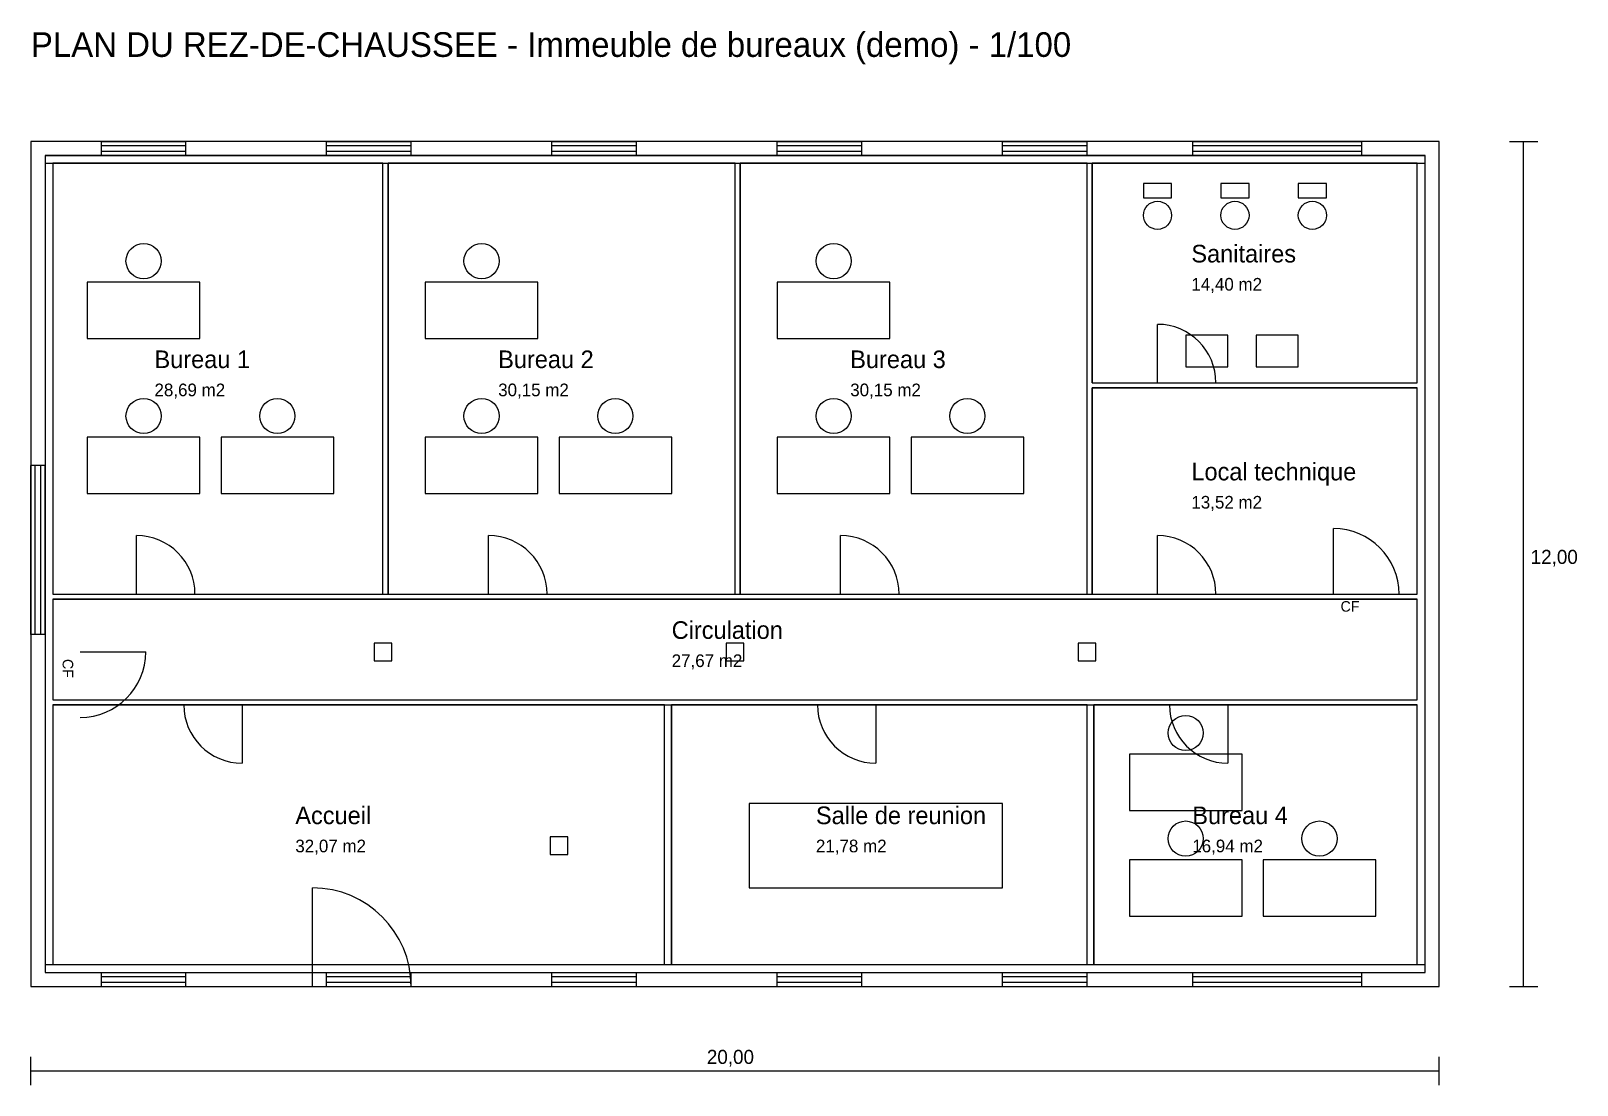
# Model space of a CAD drawing. Extents: x 0 to 21959, y -1400 to 13569.
import ezdxf

# ---------------------------------------------------------------- set-up
doc = ezdxf.new("R2010")
doc.units = 0
doc.layers.get('0').update_dxf_attribs({"linetype": 'CONTINUOUS'})
for name, color, linetype in [('A-CLOISON-72', 3, 'CONTINUOUS'), ('A-CLOISON-72-HYDRO', 5, 'CONTINUOUS'), ('A-CLOISON-98-ACOU', 4, 'CONTINUOUS'), ('A-COTATION', 2, 'CONTINUOUS'), ('A-DOUBLAGE', 30, 'CONTINUOUS'), ('A-FENETRE', 140, 'CONTINUOUS'), ('A-LOCAUX', 8, 'CONTINUOUS'), ('A-MOBILIER', 9, 'CONTINUOUS'), ('A-MUR-BA20', 1, 'CONTINUOUS'), ('A-PORTE', 6, 'CONTINUOUS'), ('A-POTEAU', 1, 'CONTINUOUS'), ('A-SANITAIRE', 150, 'CONTINUOUS'), ('A-TEXTE', 7, 'CONTINUOUS')]:
    doc.layers.add(name, color=color, linetype=linetype)

# ---------------------------------------------------------------- blocks, each defined once
blk = doc.blocks.new('P83')
blk.add_line((0, 0), (0, 830))
blk.add_arc((0, 0), 830, 0, 90)
blk = doc.blocks.new('PCF93')
blk.add_line((0, 0), (0, 930))
blk.add_arc((0, 0), 930, 0, 90)
blk.add_text('CF', height=150).set_placement((100, -250))
blk = doc.blocks.new('PENTREE140')
blk.add_line((0, 0), (0, 1400))
blk.add_arc((0, 0), 1400, 0, 90)
blk = doc.blocks.new('F120')
for p, q in [((0, 200), (1200, 200)), ((0, 0), (0, 200)), ((0, 140), (1200, 140)), ((0, 60), (1200, 60)), ((0, 0), (1200, 0)), ((1200, 0), (1200, 200))]:
    blk.add_line(p, q)
blk = doc.blocks.new('F240')
for p, q in [((0, 200), (2400, 200)), ((0, 0), (0, 200)), ((0, 140), (2400, 140)), ((0, 60), (2400, 60)), ((0, 0), (2400, 0)), ((2400, 0), (2400, 200))]:
    blk.add_line(p, q)
blk = doc.blocks.new('BUREAU_1P')
blk.add_lwpolyline([(0, 0), (1600, 0), (1600, 800), (0, 800)], close=True)
blk.add_arc((800, 1100), 250, 0, 360)
blk = doc.blocks.new('TABLE_REUNION')
blk.add_lwpolyline([(0, 0), (3600, 0), (3600, 1200), (0, 1200)], close=True)
blk = doc.blocks.new('WC')
blk.add_lwpolyline([(0, 0), (400, 0), (400, 200), (0, 200)], close=True)
blk.add_arc((200, 450), 200, 0, 360)
blk = doc.blocks.new('LAVABO')
blk.add_lwpolyline([(0, 0), (600, 0), (600, 450), (0, 450)], close=True)

msp = doc.modelspace()

# ---------------------------------------------------------------- linework, layer by layer
at = {"layer": 'A-CLOISON-72'}
for p, q in [((5000, 5572), (5000, 11690)), ((5072, 5572), (5072, 11690)), ((10000, 5572), (10000, 11690)), ((10072, 5572), (10072, 11690)), ((15000, 5572), (15000, 8500)), ((15072, 5572), (15072, 8500)), ((310, 5572), (19690, 5572)), ((310, 5500), (19690, 5500)), ((310, 4072), (19690, 4072)), ((310, 4000), (19690, 4000))]:
    msp.add_line(p, q, dxfattribs=at)
at = {"layer": 'A-CLOISON-72-HYDRO'}
for p, q in [((15000, 8572), (15000, 11690)), ((15072, 8572), (15072, 11690)), ((15072, 8572), (19690, 8572)), ((15072, 8500), (19690, 8500))]:
    msp.add_line(p, q, dxfattribs=at)
at = {"layer": 'A-CLOISON-98-ACOU'}
for p, q in [((9000, 310), (9000, 4000)), ((9098, 310), (9098, 4000)), ((15000, 310), (15000, 4000)), ((15098, 310), (15098, 4000))]:
    msp.add_line(p, q, dxfattribs=at)
at = {"layer": 'A-COTATION'}
for p, q in [((21000, 12000), (21400, 12000)), ((21200, 0), (21200, 12000)), ((21000, 0), (21400, 0)), ((0, -1400), (0, -1000)), ((20000, -1400), (20000, -1000)), ((0, -1200), (20000, -1200))]:
    msp.add_line(p, q, dxfattribs=at)
at = {"layer": 'A-DOUBLAGE'}
for p, q in [((200, 11800), (19800, 11800)), ((200, 11690), (19800, 11690)), ((200, 310), (19800, 310)), ((200, 200), (19800, 200))]:
    msp.add_line(p, q, dxfattribs=at)
at = {"layer": 'A-LOCAUX'}
for points in [[(310, 5572), (5000, 5572), (5000, 11690), (310, 11690)], [(5072, 5572), (10000, 5572), (10000, 11690), (5072, 11690)], [(10072, 5572), (15000, 5572), (15000, 11690), (10072, 11690)], [(15072, 8572), (19690, 8572), (19690, 11690), (15072, 11690)], [(15072, 5572), (19690, 5572), (19690, 8500), (15072, 8500)], [(310, 4072), (19690, 4072), (19690, 5500), (310, 5500)], [(310, 310), (9000, 310), (9000, 4000), (310, 4000)], [(9098, 310), (15000, 310), (15000, 4000), (9098, 4000)], [(15098, 310), (19690, 310), (19690, 4000), (15098, 4000)]]:
    msp.add_lwpolyline(points, close=True, dxfattribs=at)
at = {"layer": 'A-MUR-BA20'}
for p, q in [((20000, 12000), (0, 12000)), ((0, 12000), (0, 0)), ((20000, 0), (20000, 12000)), ((19800, 11800), (200, 11800)), ((200, 11800), (200, 200)), ((19800, 200), (19800, 11800)), ((0, 0), (20000, 0)), ((200, 200), (19800, 200))]:
    msp.add_line(p, q, dxfattribs=at)
at = {"layer": 'A-POTEAU'}
for points in [[(4875, 4625), (5125, 4625), (5125, 4875), (4875, 4875)], [(9875, 4625), (10125, 4625), (10125, 4875), (9875, 4875)], [(14875, 4625), (15125, 4625), (15125, 4875), (14875, 4875)], [(7375, 1875), (7625, 1875), (7625, 2125), (7375, 2125)]]:
    msp.add_lwpolyline(points, close=True, dxfattribs=at)

# ---------------------------------------------------------------- block references
at = {"layer": 'A-FENETRE'}
for name, p in [('F120', (1000, 11800)), ('F120', (4200, 11800)), ('F120', (7400, 11800)), ('F120', (10600, 11800)), ('F120', (13800, 11800)), ('F240', (16500, 11800)), ('F120', (1000, 0)), ('F120', (4200, 0)), ('F120', (7400, 0)), ('F120', (10600, 0)), ('F120', (13800, 0)), ('F240', (16500, 0))]:
    msp.add_blockref(name, p, dxfattribs=at)
at = {"layer": 'A-FENETRE', "rotation": 90}
msp.add_blockref('F240', (200, 5000), dxfattribs=at)
at = {"layer": 'A-MOBILIER'}
for name, p in [('BUREAU_1P', (800, 9200)), ('BUREAU_1P', (5600, 9200)), ('BUREAU_1P', (10600, 9200)), ('BUREAU_1P', (800, 7000)), ('BUREAU_1P', (2700, 7000)), ('BUREAU_1P', (5600, 7000)), ('BUREAU_1P', (7500, 7000)), ('BUREAU_1P', (10600, 7000)), ('BUREAU_1P', (12500, 7000)), ('BUREAU_1P', (15600, 2500)), ('TABLE_REUNION', (10200, 1400)), ('BUREAU_1P', (15600, 1000)), ('BUREAU_1P', (17500, 1000))]:
    msp.add_blockref(name, p, dxfattribs=at)
at = {"layer": 'A-PORTE'}
for name, p in [('P83', (16000, 8572)), ('P83', (1500, 5572)), ('P83', (6500, 5572)), ('P83', (11500, 5572)), ('P83', (16000, 5572)), ('PCF93', (18500, 5572)), ('PENTREE140', (4000, 0))]:
    msp.add_blockref(name, p, dxfattribs=at)
for name, p, rotation in [('PCF93', (700, 4750), 270), ('P83', (3000, 4000), 180), ('P83', (12000, 4000), 180), ('P83', (17000, 4000), 180)]:
    msp.add_blockref(name, p, dxfattribs=dict(at, rotation=rotation))
at = {"layer": 'A-SANITAIRE', "rotation": 180}
for p in [(16200, 11400), (17300, 11400), (18400, 11400)]:
    msp.add_blockref('WC', p, dxfattribs=at)
at = {"layer": 'A-SANITAIRE'}
for p in [(16400, 8800), (17400, 8800)]:
    msp.add_blockref('LAVABO', p, dxfattribs=at)

# ---------------------------------------------------------------- texts
at = {"layer": 'A-COTATION'}
for s, p in [('12,00', (21300, 6000)), ('20,00', (9600, -1100))]:
    msp.add_text(s, height=200, dxfattribs=at).set_placement(p)
at = {"layer": 'A-LOCAUX'}
for s, height, p in [('Sanitaires', 250, (16481, 10281)), ('14,40 m2', 180, (16481, 9881)), ('Bureau 1', 250, (1755, 8781)), ('Bureau 2', 250, (6636, 8781)), ('Bureau 3', 250, (11636, 8781)), ('28,69 m2', 180, (1755, 8381)), ('30,15 m2', 180, (6636, 8381)), ('30,15 m2', 180, (11636, 8381)), ('Local technique', 250, (16481, 7186)), ('13,52 m2', 180, (16481, 6786)), ('Circulation', 250, (9100, 4936)), ('27,67 m2', 180, (9100, 4536)), ('Accueil', 250, (3755, 2305)), ('Salle de reunion', 250, (11149, 2305)), ('Bureau 4', 250, (16494, 2305)), ('32,07 m2', 180, (3755, 1905)), ('21,78 m2', 180, (11149, 1905)), ('16,94 m2', 180, (16494, 1905))]:
    msp.add_text(s, height=height, dxfattribs=at).set_placement(p)
at = {"layer": 'A-TEXTE'}
msp.add_text('PLAN DU REZ-DE-CHAUSSEE - Immeuble de bureaux (demo) - 1/100', height=350, dxfattribs=at).set_placement((0, 13200))

doc.saveas('drawing.dxf')
